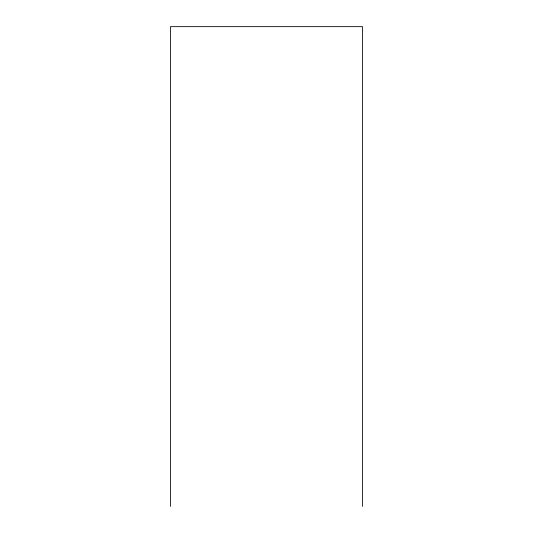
<?xml version="1.0" encoding="UTF-8"?>
<svg xmlns="http://www.w3.org/2000/svg" width="533" height="533" viewBox="0 0 533 533"><rect width="100%" height="100%" fill="white"/><g stroke="black" fill="none" stroke-linecap="round" stroke-linejoin="round"><path stroke-width="0.8" d="M362.533 506.35L362.533 26.65L170.467 26.65L170.467 506.35"/></g></svg>
